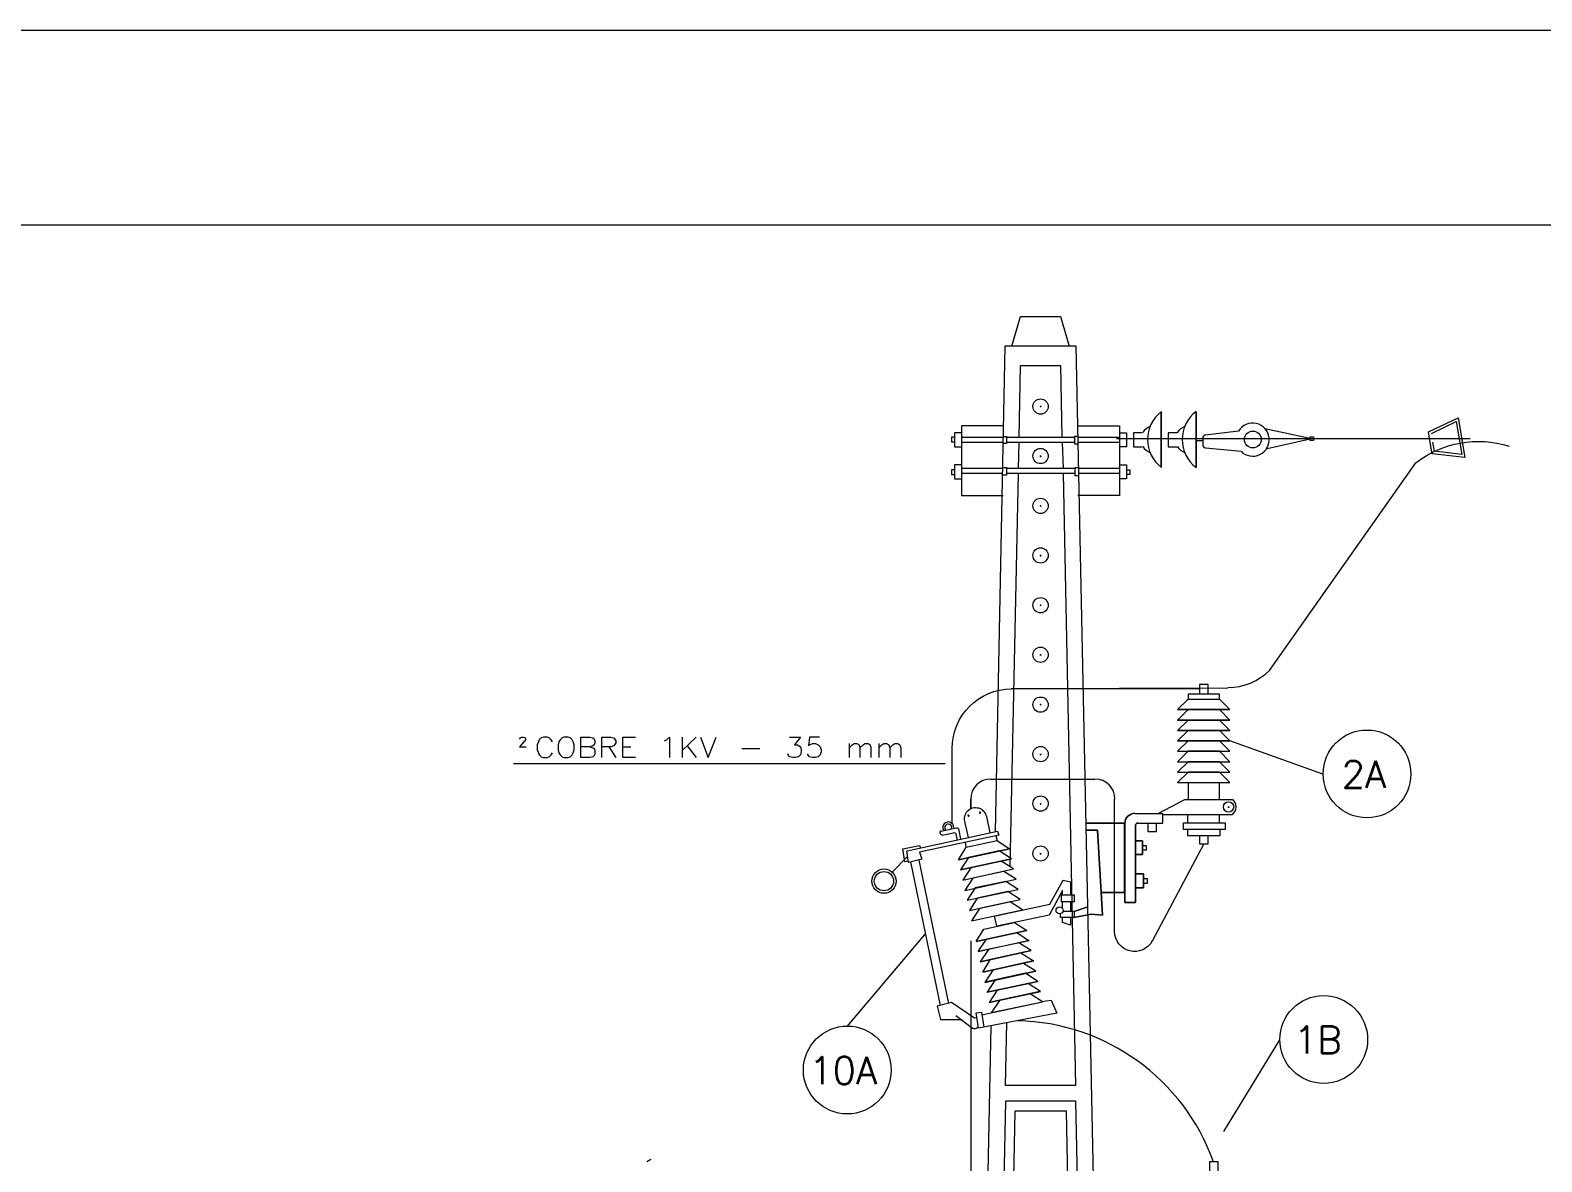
# Model space of a CAD drawing. Header units: inches. Extents: x 5 to 1823, y 18 to 726.
# Drawn here: x 1559.5 to 1637.1, y 553.8 to 611.9 of the extents above; entities that cross this region are included whole.
import ezdxf

# ---------------------------------------------------------------- set-up
doc = ezdxf.new("R2010")
doc.units = ezdxf.units.IN
doc.header["$MEASUREMENT"] = 0
doc.layers.add('PDF_ENIT-EL00132', color=7, linetype='Continuous', true_color=0x00dddd)
doc.layers.add('PDF_Layer 1', color=30, linetype='Continuous', true_color=0xff7f00)
doc.layers.add('PDF_ENTRADA-ELETRICA', color=1, linetype='Continuous')
doc.layers.add('PDF_Texto', color=6, linetype='Continuous')
doc.styles.add('PDF RomanS', font='romans__.ttf')

msp = doc.modelspace()

# ---------------------------------------------------------------- linework, layer by layer
at = {"layer": 'PDF_ENIT-EL00132', "lineweight": 5}
for points in [[(1625.84, 573.738), (1621.078, 575.453)], [(1601.414, 560.784), (1605.436, 565.547)], [(1623.618, 560.107), (1620.739, 555.387)]]:
    msp.add_lwpolyline(points, dxfattribs=at)
for centre in [(1628.116, 573.749), (1625.893, 560.117), (1601.425, 558.551)]:
    msp.add_circle(centre, 2.254, dxfattribs=at)
at = {"layer": 'PDF_ENTRADA-ELETRICA', "lineweight": 5}
for points in [[(1609.881, 595.709), (1610.325, 597.233), (1612.378, 597.233), (1612.823, 595.709)], [(1614.389, 537.416), (1613.183, 595.709), (1609.521, 595.709), (1609.013, 570.775)], [(1612.463, 591.01), (1612.4, 594.693), (1610.304, 594.693), (1610.241, 591.01)], [(1617.543, 592.344), (1617.543, 589.486), (1617.543, 592.344)], [(1619.342, 592.344), (1619.342, 589.486), (1619.342, 592.344)], [(1609.436, 591.624), (1607.298, 591.624), (1607.298, 588.047), (1609.436, 588.047)], [(1613.267, 591.624), (1615.405, 591.624), (1615.405, 588.047), (1613.267, 588.047)], [(1631.428, 591.222), (1632.698, 591.836), (1632.995, 590.143), (1631.577, 590.312), (1631.492, 590.778)], [(1606.939, 591.032), (1606.769, 591.032), (1606.769, 590.799), (1606.939, 590.799)], [(1607.298, 591.264), (1606.939, 591.264), (1606.939, 590.545), (1607.298, 590.545)], [(1609.394, 591.01), (1607.298, 591.01)], [(1609.415, 591.074), (1609.606, 591.074), (1609.606, 590.714), (1609.415, 590.714)], [(1613.098, 591.01), (1609.606, 591.01)], [(1613.289, 591.074), (1613.098, 591.074), (1613.098, 590.693), (1613.289, 590.693)], [(1615.405, 591.01), (1613.289, 591.01)], [(1615.257, 590.968), (1633.418, 590.968)], [(1615.405, 591.264), (1615.765, 591.264), (1615.765, 590.545), (1615.405, 590.545)], [(1616.125, 590.947), (1615.765, 590.947)], [(1616.569, 591.264), (1616.125, 591.264), (1616.125, 590.545), (1616.569, 590.545)], [(1617.903, 590.947), (1617.543, 590.947)], [(1619.681, 590.841), (1619.342, 590.841)], [(1622.877, 591.476), (1625.205, 590.989)], [(1622.983, 590.46), (1625.205, 590.947)], [(1609.394, 590.756), (1607.298, 590.756)], [(1613.098, 590.756), (1609.606, 590.756)], [(1610.241, 590.756), (1610.198, 589.423)], [(1612.463, 590.756), (1612.505, 589.423)], [(1615.405, 590.756), (1613.31, 590.756)], [(1606.939, 589.359), (1606.769, 589.359), (1606.769, 589.127), (1606.939, 589.127)], [(1607.298, 589.613), (1606.939, 589.613), (1606.939, 588.894), (1607.298, 588.894)], [(1609.394, 589.423), (1607.298, 589.423)], [(1609.394, 589.486), (1609.606, 589.486), (1609.606, 589.084), (1609.394, 589.084)], [(1613.098, 589.423), (1609.606, 589.423)], [(1613.289, 589.465), (1613.119, 589.465), (1613.119, 589.063), (1613.31, 589.063)], [(1615.405, 589.423), (1613.289, 589.423)], [(1615.405, 589.613), (1615.765, 589.613), (1615.765, 588.894), (1615.405, 588.894)], [(1615.765, 589.359), (1615.934, 589.359), (1615.934, 589.127), (1615.765, 589.127)], [(1609.394, 589.169), (1607.298, 589.169)], [(1612.505, 589.169), (1613.14, 557.757), (1609.542, 557.757), (1609.627, 560.975)], [(1613.098, 589.169), (1609.606, 589.169)], [(1610.198, 589.169), (1609.775, 568.997)], [(1615.405, 589.169), (1613.31, 589.169)], [(1609.838, 578.141), (1620.972, 578.162)], [(1618.94, 577.591), (1618.39, 577.061)], [(1620.549, 577.591), (1620.549, 577.845), (1618.94, 577.845), (1618.94, 577.591), (1620.549, 577.591), (1621.078, 577.061)], [(1619.956, 577.845), (1619.956, 578.331), (1619.512, 578.331), (1619.512, 577.845)], [(1621.078, 577.061), (1618.39, 577.061), (1621.078, 577.061)], [(1621.078, 576.511), (1620.549, 577.061), (1618.94, 577.061), (1618.39, 576.511)], [(1621.078, 576.511), (1618.39, 576.511), (1621.078, 576.511)], [(1621.078, 575.982), (1620.549, 576.511), (1618.94, 576.511), (1618.39, 575.982)], [(1584.608, 575.537), (1584.608, 575.559), (1584.629, 575.601), (1584.65, 575.622), (1584.713, 575.643), (1584.798, 575.643), (1584.862, 575.622), (1584.883, 575.601), (1584.904, 575.559), (1584.904, 575.516), (1584.883, 575.453), (1584.819, 575.389), (1584.586, 575.135), (1584.925, 575.135)], [(1586.28, 575.389), (1586.216, 575.495), (1586.11, 575.601), (1586.005, 575.643), (1585.814, 575.643), (1585.708, 575.601), (1585.602, 575.495), (1585.56, 575.389), (1585.497, 575.241), (1585.497, 574.987), (1585.56, 574.839), (1585.602, 574.733), (1585.708, 574.627), (1585.814, 574.585), (1586.005, 574.585), (1586.11, 574.627), (1586.216, 574.733), (1586.28, 574.839)], [(1588.206, 575.135), (1588.354, 575.093), (1588.418, 575.051), (1588.46, 574.945), (1588.46, 574.775), (1588.418, 574.691), (1588.354, 574.627), (1588.206, 574.585), (1587.74, 574.585), (1587.74, 575.643), (1588.206, 575.643), (1588.354, 575.601), (1588.418, 575.559), (1588.46, 575.453), (1588.46, 575.347), (1588.418, 575.241), (1588.354, 575.199), (1588.206, 575.135), (1587.74, 575.135)], [(1588.82, 574.585), (1588.82, 575.643), (1589.285, 575.643), (1589.434, 575.601), (1589.476, 575.559), (1589.539, 575.453), (1589.539, 575.347), (1589.476, 575.241), (1589.434, 575.199), (1589.285, 575.135), (1588.82, 575.135)], [(1590.555, 574.585), (1589.899, 574.585), (1589.899, 575.643), (1590.555, 575.643)], [(1592.037, 575.453), (1592.143, 575.495), (1592.291, 575.643), (1592.291, 574.585)], [(1592.947, 575.643), (1592.947, 574.585)], [(1593.667, 575.643), (1592.947, 574.945)], [(1593.879, 575.643), (1594.281, 574.585), (1594.683, 575.643)], [(1598.451, 575.643), (1599.022, 575.643), (1598.705, 575.241), (1598.874, 575.241), (1598.959, 575.199), (1599.022, 575.135), (1599.064, 574.987), (1599.064, 574.881), (1599.022, 574.733), (1598.916, 574.627), (1598.768, 574.585), (1598.62, 574.585), (1598.451, 574.627), (1598.408, 574.691), (1598.366, 574.775)], [(1599.996, 575.643), (1599.488, 575.643), (1599.424, 575.199), (1599.488, 575.241), (1599.636, 575.305), (1599.784, 575.305), (1599.932, 575.241), (1600.038, 575.135), (1600.08, 574.987), (1600.08, 574.881), (1600.038, 574.733), (1599.932, 574.627), (1599.784, 574.585), (1599.636, 574.585), (1599.488, 574.627), (1599.424, 574.691), (1599.382, 574.775)], [(1601.52, 575.305), (1601.52, 574.585)], [(1601.52, 575.093), (1601.668, 575.241), (1601.774, 575.305), (1601.922, 575.305), (1602.028, 575.241), (1602.07, 575.093), (1602.07, 574.585)], [(1602.07, 575.093), (1602.239, 575.241), (1602.324, 575.305), (1602.493, 575.305), (1602.599, 575.241), (1602.642, 575.093), (1602.642, 574.585)], [(1603.044, 575.305), (1603.044, 574.585)], [(1603.044, 575.093), (1603.192, 575.241), (1603.298, 575.305), (1603.446, 575.305), (1603.552, 575.241), (1603.615, 575.093), (1603.615, 574.585)], [(1603.615, 575.093), (1603.763, 575.241), (1603.869, 575.305), (1604.017, 575.305), (1604.123, 575.241), (1604.166, 575.093), (1604.166, 574.585)], [(1621.078, 575.453), (1620.549, 575.982), (1618.94, 575.982), (1618.39, 575.453)], [(1589.18, 575.135), (1589.539, 574.585)], [(1589.899, 575.135), (1590.301, 575.135)], [(1593.201, 575.199), (1593.667, 574.585)], [(1596.016, 575.051), (1596.927, 575.051)], [(1614.135, 573.463), (1608.78, 573.463)], [(1618.94, 573.315), (1618.94, 572.426)], [(1620.549, 572.426), (1620.549, 573.315)], [(1621.205, 572.426), (1618.75, 572.426), (1617.374, 571.706)], [(1616.337, 571.219), (1617.628, 571.219), (1617.628, 571.706), (1616.188, 571.706)], [(1618.898, 571.622), (1618.898, 571.241), (1620.549, 571.241), (1620.549, 571.622)], [(1604.504, 569.801), (1609.14, 570.817), (1609.203, 570.606), (1605.139, 569.738), (1605.245, 569.378), (1604.568, 569.209), (1604.483, 569.801)], [(1606.155, 570.796), (1606.155, 570.796)], [(1607.468, 571.241), (1607.637, 570.479)], [(1609.055, 570.584), (1609.119, 570.33)], [(1616.866, 571.219), (1616.866, 570.796), (1617.31, 570.796), (1617.31, 571.219)], [(1620.549, 571.241), (1620.824, 571.241), (1620.824, 570.902), (1618.686, 570.902), (1618.686, 571.241), (1618.898, 571.241)], [(1618.898, 570.902), (1618.898, 570.584), (1620.57, 570.584), (1620.57, 570.902)], [(1619.512, 570.584), (1619.512, 570.161), (1619.956, 570.161), (1619.956, 570.584)], [(1604.547, 569.272), (1604.377, 569.23), (1604.271, 569.907), (1605.139, 570.076), (1605.182, 569.949)], [(1607.129, 569.336), (1609.754, 569.907), (1607.129, 569.336), (1607.531, 569.992), (1609.119, 570.33), (1609.754, 569.907)], [(1607.531, 569.992), (1607.489, 570.246)], [(1616.591, 570.076), (1616.781, 570.076), (1616.781, 569.844), (1616.591, 569.844)], [(1619.744, 570.161), (1617.077, 565.166)], [(1604.525, 569.505), (1603.721, 568.701)], [(1604.674, 569.23), (1606.198, 561.864)], [(1605.097, 569.314), (1606.621, 561.97)], [(1609.86, 569.399), (1609.225, 569.801), (1607.658, 569.463), (1607.235, 568.828), (1609.86, 569.399), (1607.235, 568.828)], [(1607.362, 568.298), (1609.965, 568.87)], [(1607.468, 567.769), (1610.092, 568.341)], [(1609.034, 566.457), (1611.828, 567.071), (1612.505, 568.298), (1612.886, 568.214), (1612.886, 567.536)], [(1616.633, 568.383), (1616.823, 568.383), (1616.823, 568.129), (1616.633, 568.129)], [(1612.484, 567.536), (1612.484, 567.769), (1611.786, 566.499), (1609.098, 565.928), (1608.992, 566.457)], [(1612.505, 566.711), (1613.077, 566.711), (1613.077, 566.372), (1612.378, 566.372), (1612.378, 566.563)], [(1612.484, 566.817), (1612.484, 567.177)], [(1612.886, 567.177), (1612.886, 566.711)], [(1608.039, 565.145), (1608.441, 565.78), (1610.008, 566.118), (1610.643, 565.716), (1608.039, 565.145), (1610.643, 565.716)], [(1612.886, 566.372), (1612.886, 565.991), (1612.484, 566.118), (1612.484, 566.372)], [(1607.764, 565.187), (1607.764, 528.081)], [(1608.145, 564.637), (1608.568, 565.272), (1610.135, 565.61), (1610.77, 565.187), (1608.145, 564.637), (1610.77, 565.208)], [(1608.272, 564.107), (1610.876, 564.679), (1608.251, 564.107), (1610.876, 564.679), (1610.241, 565.081), (1608.674, 564.742), (1608.251, 564.107)], [(1611.003, 564.15), (1608.378, 563.578), (1611.003, 564.15)], [(1608.484, 563.07), (1611.108, 563.642)], [(1608.59, 562.541), (1611.214, 563.113)], [(1611.32, 562.583), (1608.717, 562.012), (1611.341, 562.583), (1610.706, 562.986), (1609.119, 562.647), (1608.717, 562.012)], [(1611.384, 562.075), (1611.892, 562.139), (1612.188, 561.462), (1608.166, 560.7), (1608.039, 561.483), (1608.314, 561.525), (1608.441, 560.742)], [(1608.822, 561.504), (1611.447, 562.054)], [(1608.082, 561.229), (1607.955, 561.208), (1606.769, 562.012), (1606.049, 561.821), (1606.219, 561.144), (1607.32, 561.144)], [(1607.002, 561.356), (1607.849, 560.7)], [(1607.002, 561.335), (1607.002, 561.335)], [(1608.336, 561.377), (1609.098, 561.546)], [(1608.801, 560.805), (1608.145, 529.182)], [(1613.585, 536.802), (1613.162, 556.953), (1609.542, 556.953), (1609.013, 531.278)], [(1613.077, 536.421), (1612.675, 556.445), (1610.029, 556.445), (1609.542, 532.421)], [(1591.127, 553.863), (1591.339, 553.968)], [(1620.464, 553.376), (1620.464, 553.841), (1620.02, 553.841), (1620.02, 553.376)]]:
    msp.add_lwpolyline(points, dxfattribs=at)
for points in [[(1618.771, 591.589, 0.184413), (1618.369, 591.264), (1617.903, 591.264), (1617.903, 590.545), (1618.369, 590.545)], [(1619.837, 591.157, 0.375234), (1619.681, 590.968), (1619.681, 590.658, 0.37818), (1619.829, 590.481), (1621.646, 590.309, 2.891157), (1621.522, 591.349), (1619.829, 591.137)], [(1623.11, 579.051), (1630.624, 589.719, -0.245635), (1635.411, 590.576)], [(1606.812, 571.198), (1606.812, 575.051, -0.413541), (1609.86, 578.12), (1619.512, 578.141)], [(1617.083, 565.179, -0.780493), (1615.151, 565.653), (1615.151, 572.447)], [(1617.628, 571.664), (1621.205, 571.664, 0.454057), (1621.223, 572.442)], [(1607.486, 571.256, -1.099848), (1608.568, 571.558), (1608.738, 570.733)], [(1606.252, 570.836, 0.414072), (1606.176, 570.711), (1606.176, 570.69)], [(1606.24, 570.817), (1607.014, 570.984, -0.414073), (1607.129, 570.923), (1607.235, 570.394)], [(1606.303, 570.606), (1606.875, 570.733, -0.414073), (1607.002, 570.669), (1607.066, 570.352)]]:
    msp.add_lwpolyline(points, format="xyb", dxfattribs=at)
for points in [[(1631.365, 590.756), (1631.28, 591.307), (1632.804, 592.026), (1633.143, 589.994), (1631.471, 590.185)], [(1625.375, 590.862), (1625.205, 590.862), (1625.205, 591.053), (1625.375, 591.053)], [(1586.872, 575.643), (1586.788, 575.601), (1586.682, 575.495), (1586.618, 575.389), (1586.576, 575.241), (1586.576, 574.987), (1586.618, 574.839), (1586.682, 574.733), (1586.788, 574.627), (1586.872, 574.585), (1587.084, 574.585), (1587.19, 574.627), (1587.296, 574.733), (1587.338, 574.839), (1587.402, 574.987), (1587.402, 575.241), (1587.338, 575.389), (1587.296, 575.495), (1587.19, 575.601), (1587.084, 575.643)], [(1621.078, 575.982), (1618.39, 575.982)], [(1621.078, 575.453), (1618.39, 575.453)], [(1621.078, 574.924), (1620.549, 575.453), (1618.94, 575.453), (1618.39, 574.924)], [(1621.078, 574.373), (1620.549, 574.924), (1618.94, 574.924), (1618.39, 574.373)], [(1621.078, 573.844), (1620.549, 574.373), (1618.94, 574.373), (1618.39, 573.844)], [(1621.078, 573.315), (1620.549, 573.844), (1618.94, 573.844), (1618.39, 573.315)], [(1607.764, 571.981), (1607.764, 572.447)], [(1613.691, 570.86), (1614.283, 570.86), (1614.537, 566.499), (1613.945, 566.542), (1613.077, 566.372), (1613.945, 566.542), (1614.537, 566.499), (1614.283, 570.86)], [(1614.453, 567.663), (1615.659, 567.663), (1615.659, 571.219), (1613.691, 571.219), (1615.659, 571.219), (1615.659, 567.663)], [(1616.231, 571.135), (1616.231, 567.155), (1615.68, 567.155), (1615.68, 571.198), (1615.68, 567.155), (1616.231, 567.155)], [(1616.231, 569.611), (1616.591, 569.611), (1616.591, 570.309), (1616.231, 570.309), (1616.591, 570.309), (1616.591, 569.611)], [(1609.965, 568.87), (1609.33, 569.272), (1607.764, 568.933), (1607.362, 568.298)], [(1610.092, 568.341), (1609.457, 568.743), (1607.87, 568.404), (1607.468, 567.769)], [(1616.231, 567.896), (1616.633, 567.896), (1616.633, 568.616), (1616.231, 568.616), (1616.633, 568.616), (1616.633, 567.896)], [(1610.198, 567.812), (1609.563, 568.235), (1607.997, 567.896), (1607.574, 567.261)], [(1610.304, 567.304), (1609.669, 567.706), (1608.103, 567.367), (1607.701, 566.732)], [(1613.077, 567.536), (1613.077, 567.177), (1612.421, 567.177), (1612.421, 567.536)], [(1610.431, 566.774), (1609.796, 567.177), (1608.209, 566.838), (1607.806, 566.203)], [(1613.775, 566.923), (1613.077, 566.69)], [(1608.378, 563.578), (1608.78, 564.234), (1610.346, 564.573), (1610.981, 564.15)], [(1608.484, 563.049), (1611.108, 563.621), (1610.473, 564.023), (1608.907, 563.684)], [(1611.108, 563.621), (1608.484, 563.049)], [(1608.611, 562.541), (1611.214, 563.091), (1610.579, 563.515), (1609.013, 563.176)], [(1611.214, 563.091), (1608.611, 562.541)], [(1611.341, 562.583), (1608.717, 562.012)], [(1608.822, 561.483), (1611.447, 562.054), (1610.812, 562.456), (1609.246, 562.118)]]:
    msp.add_lwpolyline(points, close=True, dxfattribs=at)
at = {"layer": 'PDF_ENTRADA-ELETRICA', "color": 11, "lineweight": 5, "true_color": 0xff7f7f}
msp.add_lwpolyline([(1606.43, 574.267), (1584.29, 574.267)], dxfattribs=at)
at = {"layer": 'PDF_ENTRADA-ELETRICA', "lineweight": 5}
for points in [[(1607.679, 571.611, 0.999744), (1607.616, 571.611, 0.99974)], [(1608.272, 571.759, 0.999744), (1608.208, 571.759, 0.99974)], [(1616.199, 571.727, 0.414222), (1615.68, 571.209, -0.414222)], [(1616.347, 571.241, 0.414063), (1616.252, 571.145, -0.414063)]]:
    msp.add_lwpolyline(points, format="xyb", close=True, dxfattribs=at)
for centre, radius in [((1611.352, 592.608), 0.392), ((1622.253, 590.915), 0.434), ((1611.352, 590.068), 0.392), ((1611.352, 587.507), 0.392), ((1611.352, 584.967), 0.392), ((1611.352, 582.406), 0.392), ((1611.352, 579.866), 0.392), ((1611.352, 577.305), 0.392), ((1611.352, 574.765), 0.392), ((1611.352, 572.225), 0.392), ((1621.004, 572.056), 0.265), ((1611.352, 569.664), 0.392), ((1603.308, 568.245), 0.624), ((1603.308, 568.245), 0.497), ((1612.325, 566.743), 0.18)]:
    msp.add_circle(centre, radius, dxfattribs=at)
for centre, radius, start, end in [((1618.633, 590.915), 1.789, 126.87055, 233.12944), ((1620.411, 590.915), 1.789, 126.87055, 233.12944), ((1617.215, 590.915), 0.709, 108.20788, 150.00257), ((1617.215, 590.915), 0.709, 209.99743, 251.79212), ((1618.993, 590.915), 0.709, 209.99743, 251.79212), ((1620.961, 581.242), 3.059, 270.13242, 314.85647), ((1608.791, 572.458), 1.027, 90.00098, 179.99902), ((1614.146, 572.458), 1.027, 0.00098, 89.99902), ((1606.293, 570.722), 0.0953, 192.19203, 282.16425), ((1606.61, 570.997), 0.286, 356.11152, 208.22386), ((1606.61, 570.997), 0.18, 346.12775, 220.08039), ((1607.965, 560.879), 0.201, 229.64477, 336.54823), ((1609.929, 550.134), 10.949, 19.79081, 88.70141)]:
    msp.add_arc(centre, radius, start, end, dxfattribs=at)
at = {"layer": 'PDF_ENTRADA-ELETRICA', "transparency": 33554559}
for points in [[(1611.32, 592.64), (1611.299, 592.598), (1611.341, 592.598)], [(1611.299, 592.598), (1611.341, 592.598), (1611.32, 592.577)], [(1611.341, 592.598), (1611.341, 592.661), (1611.32, 592.64)], [(1611.341, 592.598), (1611.32, 592.577), (1611.341, 592.556)], [(1611.384, 592.64), (1611.341, 592.598), (1611.341, 592.661)], [(1611.405, 592.598), (1611.384, 592.64), (1611.341, 592.598)], [(1611.341, 592.556), (1611.384, 592.577), (1611.341, 592.598)], [(1611.384, 592.577), (1611.341, 592.598), (1611.405, 592.598)], [(1611.32, 590.1), (1611.299, 590.058), (1611.341, 590.058)], [(1611.299, 590.058), (1611.341, 590.058), (1611.32, 590.016)], [(1611.341, 590.058), (1611.341, 590.1), (1611.32, 590.1)], [(1611.341, 590.058), (1611.32, 590.016), (1611.341, 589.994)], [(1611.405, 590.058), (1611.384, 590.1), (1611.341, 590.058)], [(1611.384, 590.1), (1611.341, 590.058), (1611.341, 590.1)], [(1611.341, 589.994), (1611.384, 590.016), (1611.341, 590.058)], [(1611.384, 590.016), (1611.341, 590.058), (1611.405, 590.058)], [(1611.32, 587.539), (1611.299, 587.497), (1611.341, 587.497)], [(1611.299, 587.497), (1611.341, 587.497), (1611.32, 587.476)], [(1611.341, 587.497), (1611.341, 587.56), (1611.32, 587.539)], [(1611.341, 587.497), (1611.32, 587.476), (1611.341, 587.454)], [(1611.384, 587.539), (1611.341, 587.497), (1611.341, 587.56)], [(1611.405, 587.497), (1611.384, 587.539), (1611.341, 587.497)], [(1611.341, 587.454), (1611.384, 587.476), (1611.341, 587.497)], [(1611.384, 587.476), (1611.341, 587.497), (1611.405, 587.497)], [(1611.32, 584.999), (1611.299, 584.957), (1611.341, 584.957)], [(1611.299, 584.957), (1611.341, 584.957), (1611.32, 584.914)], [(1611.341, 584.957), (1611.341, 584.999), (1611.32, 584.999)], [(1611.341, 584.957), (1611.32, 584.914), (1611.341, 584.893)], [(1611.405, 584.957), (1611.384, 584.999), (1611.341, 584.957)], [(1611.384, 584.999), (1611.341, 584.957), (1611.341, 584.999)], [(1611.341, 584.893), (1611.384, 584.914), (1611.341, 584.957)], [(1611.384, 584.914), (1611.341, 584.957), (1611.405, 584.957)], [(1611.32, 582.438), (1611.299, 582.395), (1611.341, 582.395)], [(1611.299, 582.395), (1611.341, 582.395), (1611.32, 582.374)], [(1611.341, 582.395), (1611.341, 582.459), (1611.32, 582.438)], [(1611.341, 582.395), (1611.32, 582.374), (1611.341, 582.353)], [(1611.384, 582.438), (1611.341, 582.395), (1611.341, 582.459)], [(1611.405, 582.395), (1611.384, 582.438), (1611.341, 582.395)], [(1611.341, 582.353), (1611.384, 582.374), (1611.341, 582.395)], [(1611.384, 582.374), (1611.341, 582.395), (1611.405, 582.395)], [(1611.32, 579.898), (1611.299, 579.855), (1611.341, 579.855)], [(1611.299, 579.855), (1611.341, 579.855), (1611.32, 579.813)], [(1611.341, 579.855), (1611.341, 579.898), (1611.32, 579.898)], [(1611.341, 579.855), (1611.32, 579.813), (1611.341, 579.813)], [(1611.405, 579.855), (1611.384, 579.898), (1611.341, 579.855)], [(1611.384, 579.898), (1611.341, 579.855), (1611.341, 579.898)], [(1611.341, 579.813), (1611.384, 579.813), (1611.341, 579.855)], [(1611.384, 579.813), (1611.341, 579.855), (1611.405, 579.855)], [(1611.32, 577.337), (1611.299, 577.294), (1611.341, 577.294)], [(1611.299, 577.294), (1611.341, 577.294), (1611.32, 577.273)], [(1611.341, 577.294), (1611.341, 577.358), (1611.32, 577.337)], [(1611.341, 577.294), (1611.32, 577.273), (1611.341, 577.252)], [(1611.384, 577.337), (1611.341, 577.294), (1611.341, 577.358)], [(1611.405, 577.294), (1611.384, 577.337), (1611.341, 577.294)], [(1611.341, 577.252), (1611.384, 577.273), (1611.341, 577.294)], [(1611.384, 577.273), (1611.341, 577.294), (1611.405, 577.294)], [(1611.32, 574.797), (1611.299, 574.754), (1611.341, 574.754)], [(1611.299, 574.754), (1611.341, 574.754), (1611.32, 574.712)], [(1611.341, 574.754), (1611.341, 574.797), (1611.32, 574.797)], [(1611.341, 574.754), (1611.32, 574.712), (1611.341, 574.712)], [(1611.405, 574.754), (1611.384, 574.797), (1611.341, 574.754)], [(1611.384, 574.797), (1611.341, 574.754), (1611.341, 574.797)], [(1611.341, 574.712), (1611.384, 574.712), (1611.341, 574.754)], [(1611.384, 574.712), (1611.341, 574.754), (1611.405, 574.754)], [(1611.32, 572.235), (1611.299, 572.214), (1611.341, 572.214)], [(1611.299, 572.214), (1611.341, 572.214), (1611.32, 572.172)], [(1611.341, 572.214), (1611.341, 572.257), (1611.32, 572.235)], [(1611.341, 572.214), (1611.32, 572.172), (1611.341, 572.151)], [(1611.384, 572.235), (1611.341, 572.214), (1611.341, 572.257)], [(1611.405, 572.214), (1611.384, 572.235), (1611.341, 572.214)], [(1611.341, 572.151), (1611.384, 572.172), (1611.341, 572.214)], [(1611.384, 572.172), (1611.341, 572.214), (1611.405, 572.214)], [(1620.972, 572.087), (1620.951, 572.045), (1620.993, 572.045)], [(1620.951, 572.045), (1620.993, 572.045), (1620.972, 572.003)], [(1620.993, 572.045), (1620.993, 572.087), (1620.972, 572.087)], [(1620.993, 572.045), (1620.972, 572.003), (1620.993, 572.003)], [(1621.057, 572.045), (1621.036, 572.087), (1620.993, 572.045)], [(1621.036, 572.087), (1620.993, 572.045), (1620.993, 572.087)], [(1620.993, 572.003), (1621.036, 572.003), (1620.993, 572.045)], [(1621.036, 572.003), (1620.993, 572.045), (1621.057, 572.045)], [(1611.32, 569.695), (1611.299, 569.653), (1611.341, 569.653)], [(1611.299, 569.653), (1611.341, 569.653), (1611.32, 569.611)], [(1611.341, 569.653), (1611.341, 569.695), (1611.32, 569.695)], [(1611.341, 569.653), (1611.32, 569.611), (1611.341, 569.611)], [(1611.405, 569.653), (1611.384, 569.695), (1611.341, 569.653)], [(1611.384, 569.695), (1611.341, 569.653), (1611.341, 569.695)], [(1611.341, 569.611), (1611.384, 569.611), (1611.341, 569.653)], [(1611.384, 569.611), (1611.341, 569.653), (1611.405, 569.653)]]:
    msp.add_solid(points, dxfattribs=at)
at = {"layer": 'PDF_ENTRADA-ELETRICA', "color": 11, "true_color": 0xff7f7f, "transparency": 33554559}
msp.add_solid([(1606.43, 574.289), (1606.515, 574.267), (1606.43, 574.267)], dxfattribs=at)
at = {"layer": 'PDF_Layer 1', "lineweight": 5}
msp.add_lwpolyline([(981.862, 611.923), (1822.84, 611.923), (1822.84, 17.962), (981.862, 17.962)], close=True, dxfattribs=at)
at = {"layer": 'PDF_Layer 1', "color": 7, "lineweight": 5}
msp.add_lwpolyline([(1006.86, 27.952), (1006.86, 601.932), (1812.849, 601.932), (1812.849, 27.952)], close=True, dxfattribs=at)
msp.add_lwpolyline([(1006.86, 27.952), (1006.86, 601.932), (1812.849, 601.932), (1812.849, 27.952)], close=True, dxfattribs=at)

# ---------------------------------------------------------------- texts
at = {"layer": 'PDF_Texto', "color": 1, "char_height": 1.4, "attachment_point": 7, "style": 'PDF RomanS'}
for s, insert in [('2A', (1626.814, 573.027)), ('1B', (1624.359, 559.396)), ('10A', (1599.467, 557.829))]:
    msp.add_mtext(s, dxfattribs=dict(at, insert=insert))

doc.saveas('drawing.dxf')
